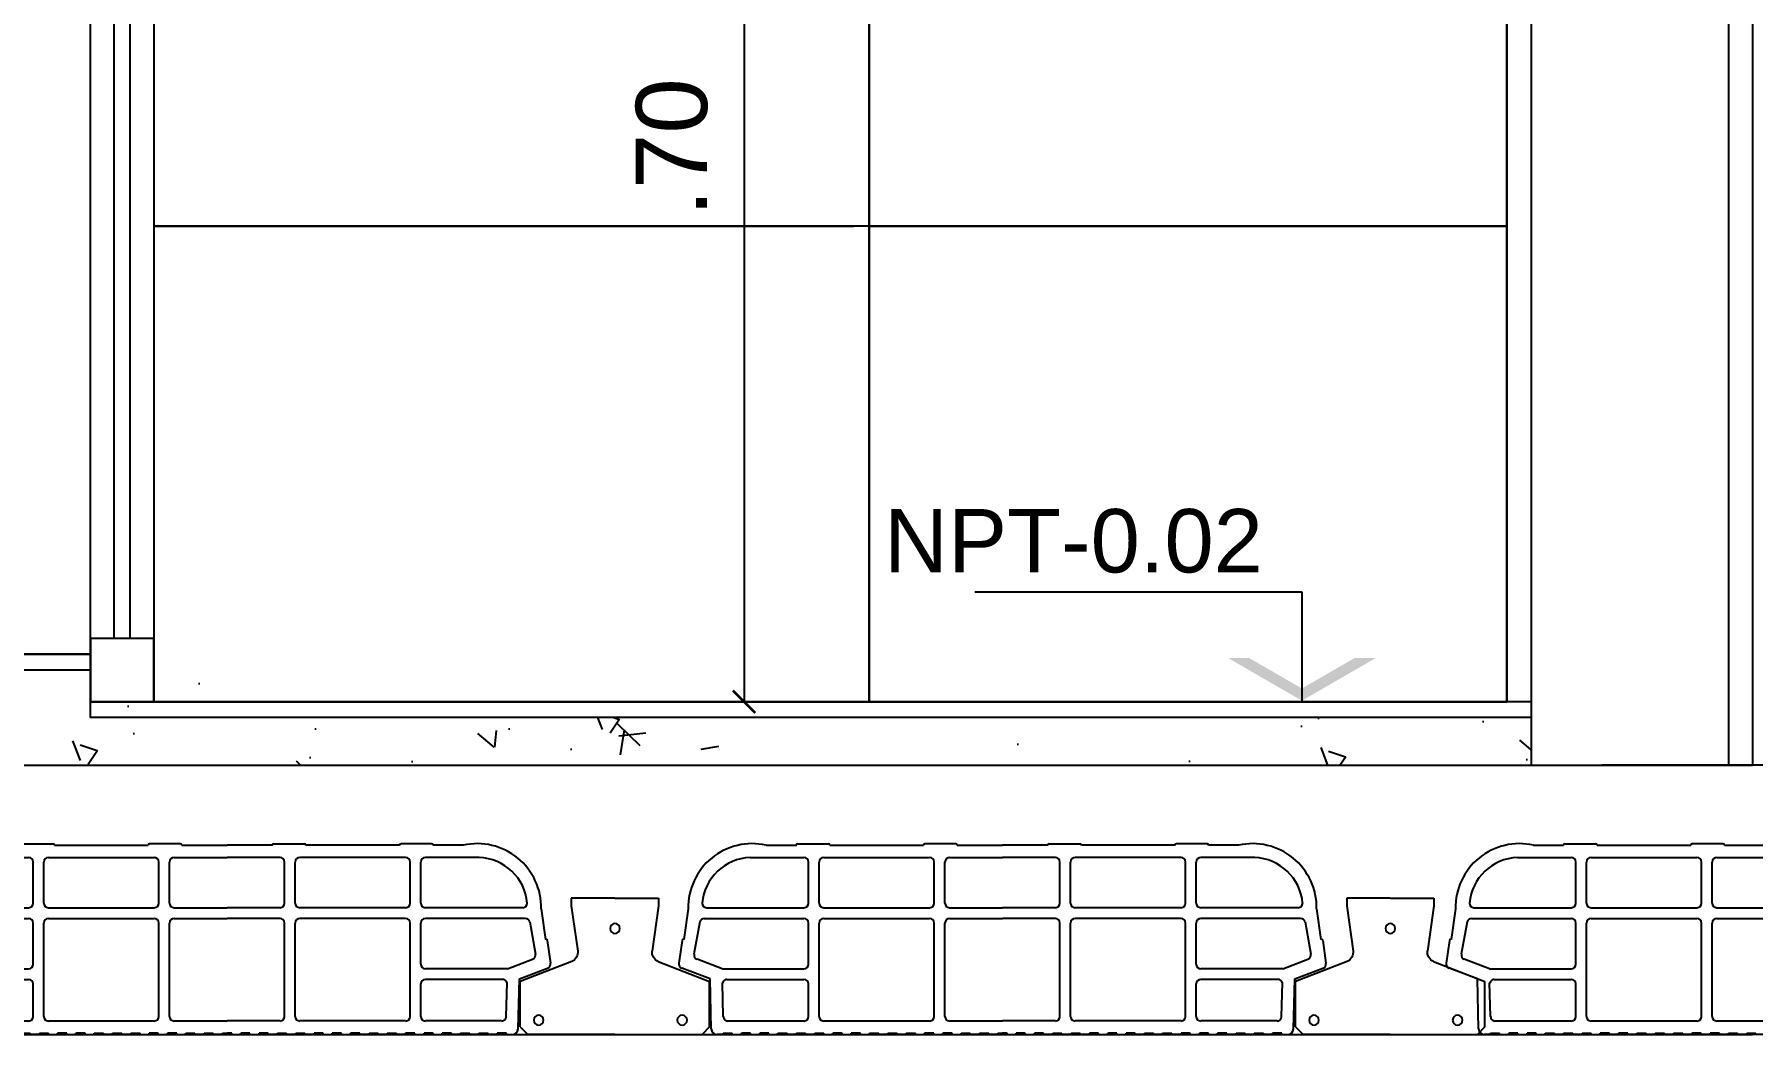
# Model space of a CAD drawing. Header units: metres. Extents: x 198 to 412, y -54 to 17.
# Drawn here: x 269.642 to 270.726, y -26.398 to -25.767 of the extents above; entities that cross this region are included whole.
import ezdxf

# ---------------------------------------------------------------- set-up
doc = ezdxf.new("R2010")
doc.units = ezdxf.units.M
doc.header["$LTSCALE"] = 10
for name, color, linetype in [('02', 2, 'Continuous'), ('1_MUROS', 6, 'Continuous'), ('25-TXT', 2, 'Continuous'), ('A-ABERTURAS', 2, 'Continuous'), ('A-MUROS', 6, 'Continuous'), ('A-PISOS', 1, 'Continuous'), ('Corte t', 2, 'Continuous'), ('HT-253', 253, 'Continuous'), ('Losa rap sapito', 251, 'Continuous'), ('piso', 1, 'Continuous'), ('TCOTA', 1, 'Continuous'), ('TM-REVEST', 252, 'Continuous'), ('TM-REVOQUE', 2, 'Continuous')]:
    doc.layers.add(name, color=color, linetype=linetype)
doc.styles.add('ARIAL', font='arial.ttf')
doc.dimstyles.new('ST-COTA-25', dxfattribs={"dimscale": 0.25, "dimtxt": 0.18, "dimasz": 0.1, "dimexe": 0.18, "dimexo": 0.0625, "dimgap": 0.09, "dimtad": 1, "dimzin": 4, "dimdsep": 46, "dimtxsty": 'ARIAL', "dimblk1": 'COTA_N', "dimblk2": 'COTA_N', "dimsah": 1, "dimcen": 0.09, "dimclrd": 8, "dimclre": 8, "dimclrt": 1, "dimadec": 0, "dimazin": 0, "dimtfac": 1, "dimtix": 1, "dimtmove": 0, "dimatfit": 3, "dimldrblk": 'COTA_N', "dimfxl": 0.18, "dimtolj": 1, "dimtzin": 0, "dimarcsym": 0})

# ---------------------------------------------------------------- blocks, each defined once
blk = doc.blocks.new('N-NIV-CO')
for p, q in [((1.0325, 0.3433), (0, 0.3433)), ((0, 0.3433), (0, 0))]:
    blk.add_line(p, q)
for points in [[(-0.2333, 0.1347), (-0.1667, 0.1347), (0, 0), (0, 0.0385)], [(0.2333, 0.1347), (0.1667, 0.1347), (0, 0), (0, 0.0385)]]:
    blk.add_solid(points)
at = {"style": 'ARIAL'}
for tag, p in [('COTA', (0.1161, 0.4045)), ('NPT', (0.2881, 0.0489))]:
    blk.add_attdef(tag, p, '', height=0.2, dxfattribs=at)
blk = doc.blocks.new('COTA_N')
for p, q in [((0, 0.5), (0, -0.5)), ((-1, 0), (0, 0))]:
    blk.add_line(p, q)
at = {"color": 3, "const_width": 0.065}
blk.add_lwpolyline([(0.141, 0.141), (0.283, 0.283), (0, 0), (-0.141, -0.141), (-0.283, -0.283)], dxfattribs=at)
blk = doc.blocks.new('*D264')
at = {"layer": 'Defpoints', "color": 0, "transparency": 16777216}
for p in [(270.2001, -25.4884), (270.0898, -26.1877), (270.2001, -26.1877)]:
    blk.add_point(p, dxfattribs=at)
at = {"layer": 'TCOTA', "color": 8, "lineweight": -2, "transparency": 16777216}
for p, q in [((270.1845, -25.4884), (270.0448, -25.4884)), ((270.0898, -25.5134), (270.0898, -26.1627)), ((270.1845, -26.1877), (270.0448, -26.1877))]:
    blk.add_line(p, q, dxfattribs=at)
at = {"layer": 'TCOTA', "color": 8, "lineweight": -2, "transparency": 16777216, "xscale": 0.025, "yscale": 0.025, "zscale": 0.025}
for p, rotation in [((270.0898, -25.4884), 90), ((270.0898, -26.1877), 270)]:
    blk.add_blockref('COTA_N', p, dxfattribs=dict(at, rotation=rotation))
at = {"layer": 'TCOTA', "color": 2, "transparency": 16777216, "insert": (270.0443, -25.838), "char_height": 0.045, "attachment_point": 5, "rotation": 90, "style": 'ARIAL'}
blk.add_mtext('\\A1;.70', dxfattribs=at)
blk = doc.blocks.new('VIGUETA NUEVA')
at = {"layer": '02'}
for p, q in [((852.3054, 1549.6661), (852.2767, 1549.6661)), ((852.2767, 1549.6661), (852.2767, 1549.6611)), ((852.3054, 1549.6661), (852.3342, 1549.6661)), ((852.3342, 1549.6661), (852.3342, 1549.6611)), ((852.2767, 1549.6611), (852.2809, 1549.6312)), ((852.3342, 1549.6611), (852.3299, 1549.6312)), ((852.2769, 1549.6243), (852.2429, 1549.6111)), ((852.3339, 1549.6243), (852.3679, 1549.6111)), ((852.2429, 1549.5811), (852.2429, 1549.6111)), ((852.3679, 1549.5811), (852.3679, 1549.6111)), ((852.2429, 1549.5811), (852.2479, 1549.5761)), ((852.3054, 1549.5761), (852.2479, 1549.5761)), ((852.3054, 1549.5761), (852.3629, 1549.5761)), ((852.3679, 1549.5811), (852.3629, 1549.5761))]:
    blk.add_line(p, q, dxfattribs=at)
for centre, start, end in [((852.2739, 1549.6307), 294.8533, 4.4381), ((852.3369, 1549.6307), 175.5619, 245.1467)]:
    blk.add_arc(centre, 0.00704, start, end, dxfattribs=at)
blk = doc.blocks.new('VIGUETA NUEVA1')
at = {"layer": 'piso'}
for centre in [(0, -0.02), (-0.0444, -0.0805), (0.0504, -0.0805)]:
    blk.add_circle(centre, 0.00324, dxfattribs=at)
at = {"layer": '1_MUROS'}
blk.add_blockref('VIGUETA NUEVA', (-852.3054, -1549.6661), dxfattribs=at)
blk = doc.blocks.new('Losa rap zapito')
at = {"layer": 'Losa rap sapito'}
for p, q in [((283.7813, -291.7641), (283.8003, -291.7641)), ((283.8012, -291.7632), (283.8205, -291.7632)), ((283.8215, -291.7641), (283.8806, -291.7641)), ((283.9008, -291.7632), (283.8815, -291.7632)), ((283.9018, -291.7641), (283.9304, -291.7641)), ((283.959, -291.7641), (283.9304, -291.7641)), ((283.9599, -291.7632), (283.9792, -291.7632)), ((284.0393, -291.7641), (283.9802, -291.7641)), ((284.0595, -291.7632), (284.0402, -291.7632)), ((284.0795, -291.7641), (284.0605, -291.7641)), ((283.7711, -291.7719), (283.8051, -291.7719)), ((283.808, -291.8006), (283.808, -291.7747)), ((283.8147, -291.8006), (283.8147, -291.7747)), ((283.8176, -291.7719), (283.8844, -291.7719)), ((283.8873, -291.8006), (283.8873, -291.7747)), ((283.8941, -291.8006), (283.8941, -291.7747)), ((283.897, -291.7719), (283.9304, -291.7719)), ((283.9638, -291.7719), (283.9304, -291.7719)), ((283.9667, -291.8006), (283.9667, -291.7747)), ((283.9734, -291.8006), (283.9734, -291.7747)), ((284.0431, -291.7719), (283.9763, -291.7719)), ((284.046, -291.8006), (284.046, -291.7747)), ((284.0527, -291.8006), (284.0527, -291.7747)), ((284.0896, -291.7719), (284.0556, -291.7719)), ((283.732, -291.8042), (283.7293, -291.8235)), ((283.7422, -291.8103), (283.8051, -291.8103)), ((283.7437, -291.8035), (283.8051, -291.8035)), ((283.7534, -291.8103), (283.8051, -291.8103)), ((283.8176, -291.8035), (283.8844, -291.8035)), ((283.8176, -291.8103), (283.8844, -291.8103)), ((283.897, -291.8035), (283.9304, -291.8035)), ((283.897, -291.8103), (283.9304, -291.8103)), ((283.9638, -291.8035), (283.9304, -291.8035)), ((283.9638, -291.8103), (283.9304, -291.8103)), ((284.0431, -291.8035), (283.9763, -291.8035)), ((284.0431, -291.8103), (283.9763, -291.8103)), ((284.117, -291.8035), (284.0556, -291.8035)), ((284.1186, -291.8103), (284.0556, -291.8103)), ((284.1073, -291.8103), (284.0556, -291.8103)), ((284.1287, -291.8042), (284.1314, -291.8235)), ((283.7394, -291.8124), (283.7357, -291.8329)), ((283.808, -291.8391), (283.808, -291.8132)), ((283.8147, -291.8721), (283.8147, -291.8132)), ((283.8873, -291.8721), (283.8873, -291.8132)), ((283.8941, -291.8721), (283.8941, -291.8132)), ((283.9667, -291.8721), (283.9667, -291.8132)), ((283.9734, -291.8721), (283.9734, -291.8132)), ((284.046, -291.8721), (284.046, -291.8132)), ((284.0527, -291.8391), (284.0527, -291.8132)), ((284.1214, -291.8124), (284.125, -291.8329)), ((283.7282, -291.8243), (283.7262, -291.8386)), ((284.1325, -291.8243), (284.1346, -291.8386)), ((283.7459, -291.8484), (283.728, -291.8417)), ((283.7534, -291.842), (283.7376, -291.836)), ((283.7534, -291.842), (283.8051, -291.842)), ((284.1073, -291.842), (284.0556, -291.842)), ((284.1073, -291.842), (284.1232, -291.836)), ((284.1149, -291.8484), (284.1327, -291.8417)), ((283.7466, -291.8799), (283.7459, -291.8484)), ((283.7542, -291.8721), (283.7536, -291.851)), ((283.7565, -291.8487), (283.8051, -291.8487)), ((283.808, -291.8721), (283.808, -291.8516)), ((284.0527, -291.8721), (284.0527, -291.8516)), ((284.1043, -291.8487), (284.0556, -291.8487)), ((284.1066, -291.8721), (284.1071, -291.851)), ((284.1141, -291.8799), (284.1149, -291.8484)), ((283.7571, -291.8749), (283.8051, -291.8749)), ((283.8176, -291.8749), (283.8844, -291.8749)), ((283.897, -291.8749), (283.9304, -291.8749)), ((283.9638, -291.8749), (283.9304, -291.8749)), ((284.0431, -291.8749), (283.9763, -291.8749)), ((284.1037, -291.8749), (284.0556, -291.8749)), ((283.7541, -291.8836), (283.7504, -291.8836)), ((283.7541, -291.8836), (283.7516, -291.8836)), ((283.7541, -291.8836), (283.7516, -291.8836)), ((283.7541, -291.8836), (283.7541, -291.8827)), ((283.7541, -291.8827), (283.7598, -291.8827)), ((283.7598, -291.8836), (283.7598, -291.8827)), ((283.7598, -291.8836), (283.7656, -291.8836)), ((283.7714, -291.8827), (283.7656, -291.8827)), ((283.7656, -291.8836), (283.7656, -291.8827)), ((283.7714, -291.8836), (283.7714, -291.8827)), ((283.7714, -291.8836), (283.7772, -291.8836)), ((283.7772, -291.8836), (283.7772, -291.8827)), ((283.783, -291.8827), (283.7772, -291.8827)), ((283.783, -291.8836), (283.783, -291.8827)), ((283.783, -291.8836), (283.7887, -291.8836)), ((283.7887, -291.8836), (283.7887, -291.8827)), ((283.7887, -291.8827), (283.7945, -291.8827)), ((283.7945, -291.8836), (283.7945, -291.8827)), ((283.8003, -291.8836), (283.7945, -291.8836)), ((283.8003, -291.8827), (283.8061, -291.8827)), ((283.8003, -291.8836), (283.8003, -291.8827)), ((283.8061, -291.8836), (283.8061, -291.8827)), ((283.8119, -291.8836), (283.8061, -291.8836)), ((283.8119, -291.8827), (283.8176, -291.8827)), ((283.8119, -291.8836), (283.8119, -291.8827)), ((283.8119, -291.8827), (283.8176, -291.8827)), ((283.8176, -291.8836), (283.8176, -291.8827)), ((283.8176, -291.8836), (283.8234, -291.8836)), ((283.8292, -291.8827), (283.8234, -291.8827)), ((283.8234, -291.8836), (283.8234, -291.8827)), ((283.8292, -291.8836), (283.8292, -291.8827)), ((283.8292, -291.8836), (283.835, -291.8836)), ((283.835, -291.8836), (283.835, -291.8827)), ((283.8408, -291.8827), (283.835, -291.8827)), ((283.8408, -291.8836), (283.8408, -291.8827)), ((283.8408, -291.8836), (283.8465, -291.8836)), ((283.8465, -291.8836), (283.8465, -291.8827)), ((283.8465, -291.8827), (283.8523, -291.8827)), ((283.8523, -291.8836), (283.8523, -291.8827)), ((283.8581, -291.8836), (283.8523, -291.8836)), ((283.8581, -291.8827), (283.8639, -291.8827)), ((283.8581, -291.8836), (283.8581, -291.8827)), ((283.8639, -291.8836), (283.8639, -291.8827)), ((283.8697, -291.8836), (283.8639, -291.8836)), ((283.8697, -291.8827), (283.8755, -291.8827)), ((283.8697, -291.8836), (283.8697, -291.8827)), ((283.8697, -291.8827), (283.8755, -291.8827)), ((283.8755, -291.8836), (283.8755, -291.8827)), ((283.8755, -291.8836), (283.8812, -291.8836)), ((283.887, -291.8827), (283.8812, -291.8827)), ((283.8812, -291.8836), (283.8812, -291.8827)), ((283.887, -291.8836), (283.887, -291.8827)), ((283.887, -291.8836), (283.8928, -291.8836)), ((283.8928, -291.8836), (283.8928, -291.8827)), ((283.8986, -291.8827), (283.8928, -291.8827)), ((283.8986, -291.8836), (283.8986, -291.8827)), ((283.8986, -291.8836), (283.9044, -291.8836)), ((283.9044, -291.8836), (283.9044, -291.8827)), ((283.9044, -291.8827), (283.9101, -291.8827)), ((283.9101, -291.8836), (283.9101, -291.8827)), ((283.9159, -291.8836), (283.9101, -291.8836)), ((283.9159, -291.8827), (283.9217, -291.8827)), ((283.9159, -291.8836), (283.9159, -291.8827)), ((283.9217, -291.8836), (283.9217, -291.8827)), ((283.9275, -291.8836), (283.9217, -291.8836)), ((283.9275, -291.8836), (283.9275, -291.8827)), ((283.9275, -291.8827), (283.9304, -291.8827)), ((283.9333, -291.8827), (283.9304, -291.8827)), ((283.9333, -291.8836), (283.9333, -291.8827)), ((283.9333, -291.8836), (283.939, -291.8836)), ((283.9448, -291.8827), (283.939, -291.8827)), ((283.939, -291.8836), (283.939, -291.8827)), ((283.9448, -291.8836), (283.9448, -291.8827)), ((283.9448, -291.8836), (283.9506, -291.8836)), ((283.9506, -291.8836), (283.9506, -291.8827)), ((283.9564, -291.8827), (283.9506, -291.8827)), ((283.9564, -291.8836), (283.9564, -291.8827)), ((283.9622, -291.8836), (283.9564, -291.8836)), ((283.9622, -291.8836), (283.9622, -291.8827)), ((283.9622, -291.8827), (283.9679, -291.8827)), ((283.9679, -291.8836), (283.9679, -291.8827)), ((283.9737, -291.8836), (283.9679, -291.8836)), ((283.9737, -291.8827), (283.9795, -291.8827)), ((283.9737, -291.8836), (283.9737, -291.8827)), ((283.9795, -291.8836), (283.9795, -291.8827)), ((283.9853, -291.8836), (283.9795, -291.8836)), ((283.9911, -291.8827), (283.9853, -291.8827)), ((283.9853, -291.8836), (283.9853, -291.8827)), ((283.9911, -291.8827), (283.9853, -291.8827)), ((283.9911, -291.8836), (283.9911, -291.8827)), ((283.9911, -291.8836), (283.9968, -291.8836)), ((284.0026, -291.8827), (283.9968, -291.8827)), ((283.9968, -291.8836), (283.9968, -291.8827)), ((284.0026, -291.8836), (284.0026, -291.8827)), ((284.0026, -291.8836), (284.0084, -291.8836)), ((284.0084, -291.8836), (284.0084, -291.8827)), ((284.0142, -291.8827), (284.0084, -291.8827)), ((284.0142, -291.8836), (284.0142, -291.8827)), ((284.02, -291.8836), (284.0142, -291.8836)), ((284.02, -291.8836), (284.02, -291.8827)), ((284.02, -291.8827), (284.0258, -291.8827)), ((284.0258, -291.8836), (284.0258, -291.8827)), ((284.0315, -291.8836), (284.0258, -291.8836)), ((284.0315, -291.8827), (284.0373, -291.8827)), ((284.0315, -291.8836), (284.0315, -291.8827)), ((284.0373, -291.8836), (284.0373, -291.8827)), ((284.0431, -291.8836), (284.0373, -291.8836)), ((284.0489, -291.8827), (284.0431, -291.8827)), ((284.0431, -291.8836), (284.0431, -291.8827)), ((284.0489, -291.8827), (284.0431, -291.8827)), ((284.0489, -291.8836), (284.0489, -291.8827)), ((284.0489, -291.8836), (284.0547, -291.8836)), ((284.0604, -291.8827), (284.0547, -291.8827)), ((284.0547, -291.8836), (284.0547, -291.8827)), ((284.0604, -291.8836), (284.0604, -291.8827)), ((284.0604, -291.8836), (284.0662, -291.8836)), ((284.0662, -291.8836), (284.0662, -291.8827)), ((284.072, -291.8827), (284.0662, -291.8827)), ((284.072, -291.8836), (284.072, -291.8827)), ((284.0778, -291.8836), (284.072, -291.8836)), ((284.0778, -291.8836), (284.0778, -291.8827)), ((284.0778, -291.8827), (284.0836, -291.8827)), ((284.0836, -291.8836), (284.0836, -291.8827)), ((284.0893, -291.8836), (284.0836, -291.8836)), ((284.0893, -291.8827), (284.0951, -291.8827)), ((284.0893, -291.8836), (284.0893, -291.8827)), ((284.0951, -291.8836), (284.0951, -291.8827)), ((284.1009, -291.8836), (284.0951, -291.8836)), ((284.1009, -291.8836), (284.1009, -291.8827)), ((284.1067, -291.8827), (284.1009, -291.8827)), ((284.1067, -291.8836), (284.1067, -291.8827)), ((284.1067, -291.8836), (284.1092, -291.8836)), ((284.1067, -291.8836), (284.1092, -291.8836)), ((284.1067, -291.8836), (284.1103, -291.8836))]:
    blk.add_line(p, q, dxfattribs=at)
for centre, radius, start, end in [((283.7724, -291.8035), 0.0404, 77.2971, 181.0135), ((283.8012, -291.7641), 0.000963, 90, 180), ((283.8205, -291.7641), 0.000963, 0, 90), ((283.8815, -291.7641), 0.000963, 90, 180), ((283.9008, -291.7641), 0.000963, 0, 90), ((283.9599, -291.7641), 0.000963, 90, 180), ((283.9792, -291.7641), 0.000963, 0, 90), ((284.0402, -291.7641), 0.000963, 90, 180), ((284.0595, -291.7641), 0.000963, 0, 90), ((284.0883, -291.8035), 0.0404, 358.9865, 102.7029), ((283.7724, -291.8035), 0.0317, 92.259, 174.7894), ((283.8051, -291.7747), 0.00289, 0, 90), ((283.8176, -291.7747), 0.00289, 90, 180), ((283.8844, -291.7747), 0.00289, 0, 90), ((283.897, -291.7747), 0.00289, 90, 180), ((283.9638, -291.7747), 0.00289, 0, 90), ((283.9763, -291.7747), 0.00289, 90, 180), ((284.0431, -291.7747), 0.00289, 0, 90), ((284.0556, -291.7747), 0.00289, 90, 180), ((284.0883, -291.8035), 0.0317, 5.2106, 87.741), ((283.7422, -291.8132), 0.00289, 90, 165.2593), ((283.7437, -291.8006), 0.00289, 180.2316, 270), ((283.8051, -291.8006), 0.00289, 270, 0), ((283.8051, -291.8132), 0.00289, 0, 90), ((283.8176, -291.8006), 0.00289, 180, 270), ((283.8176, -291.8132), 0.00289, 90, 180), ((283.8844, -291.8006), 0.00289, 270, 0), ((283.8844, -291.8132), 0.00289, 0, 90), ((283.897, -291.8006), 0.00289, 180, 270), ((283.897, -291.8132), 0.00289, 90, 180), ((283.9638, -291.8006), 0.00289, 270, 0), ((283.9638, -291.8132), 0.00289, 0, 90), ((283.9763, -291.8006), 0.00289, 180, 270), ((283.9763, -291.8132), 0.00289, 90, 180), ((284.0431, -291.8006), 0.00289, 270, 0), ((284.0431, -291.8132), 0.00289, 0, 90), ((284.0556, -291.8006), 0.00289, 180, 270), ((284.0556, -291.8132), 0.00289, 90, 180), ((284.117, -291.8006), 0.00289, 270, 359.7684), ((284.1186, -291.8132), 0.00289, 14.7407, 90), ((283.7292, -291.8244), 0.000963, 81.8699, 171.8699), ((284.1316, -291.8244), 0.000963, 8.1301, 98.1301), ((283.729, -291.839), 0.00289, 171.8699, 249.444), ((283.7386, -291.8333), 0.00289, 171.8699, 249.444), ((283.8051, -291.8391), 0.00289, 270, 0), ((284.0556, -291.8391), 0.00289, 180, 270), ((284.1222, -291.8333), 0.00289, 290.556, 8.1301), ((284.1317, -291.839), 0.00289, 290.556, 8.1301), ((283.7565, -291.8516), 0.00289, 90, 168.5947), ((283.8051, -291.8516), 0.00289, 0, 90), ((284.0556, -291.8516), 0.00289, 90, 180), ((284.1043, -291.8516), 0.00289, 11.4053, 90), ((283.7571, -291.8721), 0.00289, 180, 271.41), ((283.8051, -291.8721), 0.00289, 270, 0), ((283.8176, -291.8721), 0.00289, 180, 270), ((283.8844, -291.8721), 0.00289, 270, 0), ((283.897, -291.8721), 0.00289, 180, 270), ((283.9638, -291.8721), 0.00289, 270, 0), ((283.9763, -291.8721), 0.00289, 180, 270), ((284.0431, -291.8721), 0.00289, 270, 0), ((284.0556, -291.8721), 0.00289, 180, 270), ((284.1037, -291.8721), 0.00289, 268.59, 0), ((283.7505, -291.8797), 0.0039, 182.4799, 268.1248), ((284.1102, -291.8797), 0.0039, 271.8752, 357.5201)]:
    blk.add_arc(centre, radius, start, end, dxfattribs=at)

msp = doc.modelspace()

# ---------------------------------------------------------------- hatches: boundary and pattern name
at = {"layer": 'HT-253'}
h = msp.add_hatch(dxfattribs=at)
h.set_pattern_fill('AR-CONC', color=256, scale=0.0007, angle=90)
h.set_pattern_definition([(140, (-273.58991, -11797.42459), (0.0111573599, 0.1275292683), [0.013335, -0.146685]), (85, (-273.58991, -11797.42459), (-0.1337397917, -0.024670395), [0.010668, -0.1173484089]), (190.4514447, (-273.58898, -11797.41396), (-0.1225824263, 0.102858873), [0.0113330062, -0.1246631712]), (136.1842, (-273.62547, -11797.42459), (0.0294296296, 0.1897553286), [0.0200025, -0.2200275]), (186.6355576, (-273.62302, -11797.40878), (-0.1731982872, 0.1661828938), [0.0169995162, -0.1869949257]), (81.1841512, (-273.62547, -11797.4246), (-0.1731982872, 0.166182894), [0.016001977, -0.1760218123]), (111, (-273.61658, -11797.40681), (0.0715856387, 0.1061300739), [0.013335, -0.146685]), (56, (-273.61658, -11797.40681), (-0.1289315763, 0.0432614198), [0.010668, -0.117348]), (161.451445, (-273.61062, -11797.39797), (-0.0573459382, 0.1493914935), [0.0113330062, -0.1246629563]), (127.5, (-273.589914, -11797.42459), (-0.05918852721, 0.00216202228), [0, -0.1159256, 0, -0.119126, 0, -0.1177925]), (97.5, (-273.589914, -11797.42459), (-0.07012640237, 0.04677376376), [0, -0.0679196, 0, -0.1132586, 0, -0.0448945]), (57.5, (-273.589914, -11797.46424), (0.0040101208, 0.09491341662), [0, -0.04445, 0, -0.138684, 0, -0.184023]), (47.5, (-273.58991, -11797.48202), (-0.0177985437, 0.10369042697), [0, -0.057785, 0, -0.0921004, 0, -0.130683])])
h.paths.add_polyline_path([(268.1218, -26.1677), (269.7713, -26.1677), (269.7713, -26.1877), (269.7713, -26.1977), (270.5863, -26.1977), (270.5863, -26.2277), (269.2649, -26.2277), (269.0649, -26.2277), (268.1218, -26.2277)])

# ---------------------------------------------------------------- linework, layer by layer
at = {"color": 2}
for p, q in [((268.1365, -26.1577), (269.6772, -26.1577)), ((269.6772, -26.1577), (269.6772, -26.1877)), ((269.6772, -26.1877), (270.5666, -26.1877))]:
    msp.add_line(p, q, dxfattribs=at)
at = {"color": 5}
for p, q in [((269.2649, -26.2277), (270.7263, -26.2277)), ((272.5147, -26.2277), (270.6313, -26.2277)), ((269.2649, -26.3977), (270.7263, -26.3977)), ((273.7527, -26.3977), (270.6313, -26.3977))]:
    msp.add_line(p, q, dxfattribs=at)
at = {"layer": 'A-ABERTURAS', "color": 1}
for p, q in [((269.7022, -24.1377), (269.7022, -26.1477)), ((269.7172, -24.1377), (269.7172, -26.1477))]:
    msp.add_line(p, q, dxfattribs=at)
for points in [[(269.6772, -26.1577), (269.6772, -24.0877)], [(269.6922, -26.1477), (269.6922, -24.1377)]]:
    msp.add_lwpolyline(points, dxfattribs=at)
at = {"layer": 'A-ABERTURAS'}
msp.add_lwpolyline([(269.7172, -26.1477), (269.6772, -26.1477), (269.6772, -26.1877), (269.7172, -26.1877)], close=True, dxfattribs=at)
at = {"layer": 'A-MUROS'}
msp.add_line((270.7113, -26.2277), (270.7113, -22.8277), dxfattribs=at)
msp.add_lwpolyline([(270.7113, -26.2277), (270.7113, -22.8277), (270.5866, -22.8277), (270.5866, -26.2277), (270.7066, -26.2277)], close=True, dxfattribs=at)
at = {"layer": 'A-PISOS'}
for points in [[(270.5863, -26.1877), (269.6772, -26.1877), (269.6772, -26.1577), (268.1365, -26.1577)], [(270.5863, -26.1977), (269.6772, -26.1977), (269.6772, -26.1677), (268.1365, -26.1677)]]:
    msp.add_lwpolyline(points, dxfattribs=at)
at = {"layer": 'TM-REVEST'}
for points in [[(270.1688, -25.8877), (270.1688, -25.2877), (269.7172, -25.2877), (269.7172, -25.8877), (270.1588, -25.8877)], [(270.5713, -25.8877), (270.5713, -25.2877), (270.1688, -25.2877), (270.1688, -25.8877), (270.5713, -25.8877)], [(270.1688, -26.1877), (270.1688, -25.8877), (269.7172, -25.8877), (269.7172, -26.1877), (270.1588, -26.1877)], [(270.5713, -26.1877), (270.5713, -25.8877), (270.1688, -25.8877), (270.1688, -26.1877), (270.5713, -26.1877)]]:
    msp.add_lwpolyline(points, dxfattribs=at)
at = {"layer": 'TM-REVOQUE'}
msp.add_line((270.7263, -22.8277), (270.7263, -26.2277), dxfattribs=at)
msp.add_lwpolyline([(270.5713, -22.8277), (270.5713, -26.1877)], dxfattribs=at)

# ---------------------------------------------------------------- block references
at = {"layer": '25-TXT'}
ref = msp.add_blockref('N-NIV-CO', (270.4419, -26.187), dxfattribs=dict(at, xscale=-0.2000000000000002, yscale=0.2000000000000002, zscale=0.2000000000000002))
ref.add_attrib('COTA', 'NPT-0.02', (270.1782, -26.1061), dxfattribs={"layer": '0', "height": 0.04, "style": 'ARIAL'})
at = {"layer": 'A-MUROS'}
for p in [(-14.1669, 265.4859), (-13.6775, 265.4859), (-13.1932, 265.4859)]:
    msp.add_blockref('Losa rap zapito', p, dxfattribs=at)
at = {"layer": 'Corte t', "xscale": -0.9559179682510148, "yscale": 0.9559179682510148, "zscale": 0.9559179682510148}
for p in [(270.0083, -26.3116), (270.4977, -26.3116)]:
    msp.add_blockref('VIGUETA NUEVA1', p, dxfattribs=at)

# ---------------------------------------------------------------- dimensions: what is measured, and where the dimension line sits
at = {"layer": 'TCOTA'}
dim = msp.add_linear_dim(base=(270.0898, -26.1877), p1=(270.2001, -25.4884), p2=(270.2001, -26.1877), angle=90, dimstyle='ST-COTA-25', override={"dimclrt": 2}, dxfattribs=at)
dim.commit()
dim.dimension.update_dxf_attribs({"geometry": '*D264', "text_midpoint": (270.0443, -25.838)})

doc.saveas('drawing.dxf')
